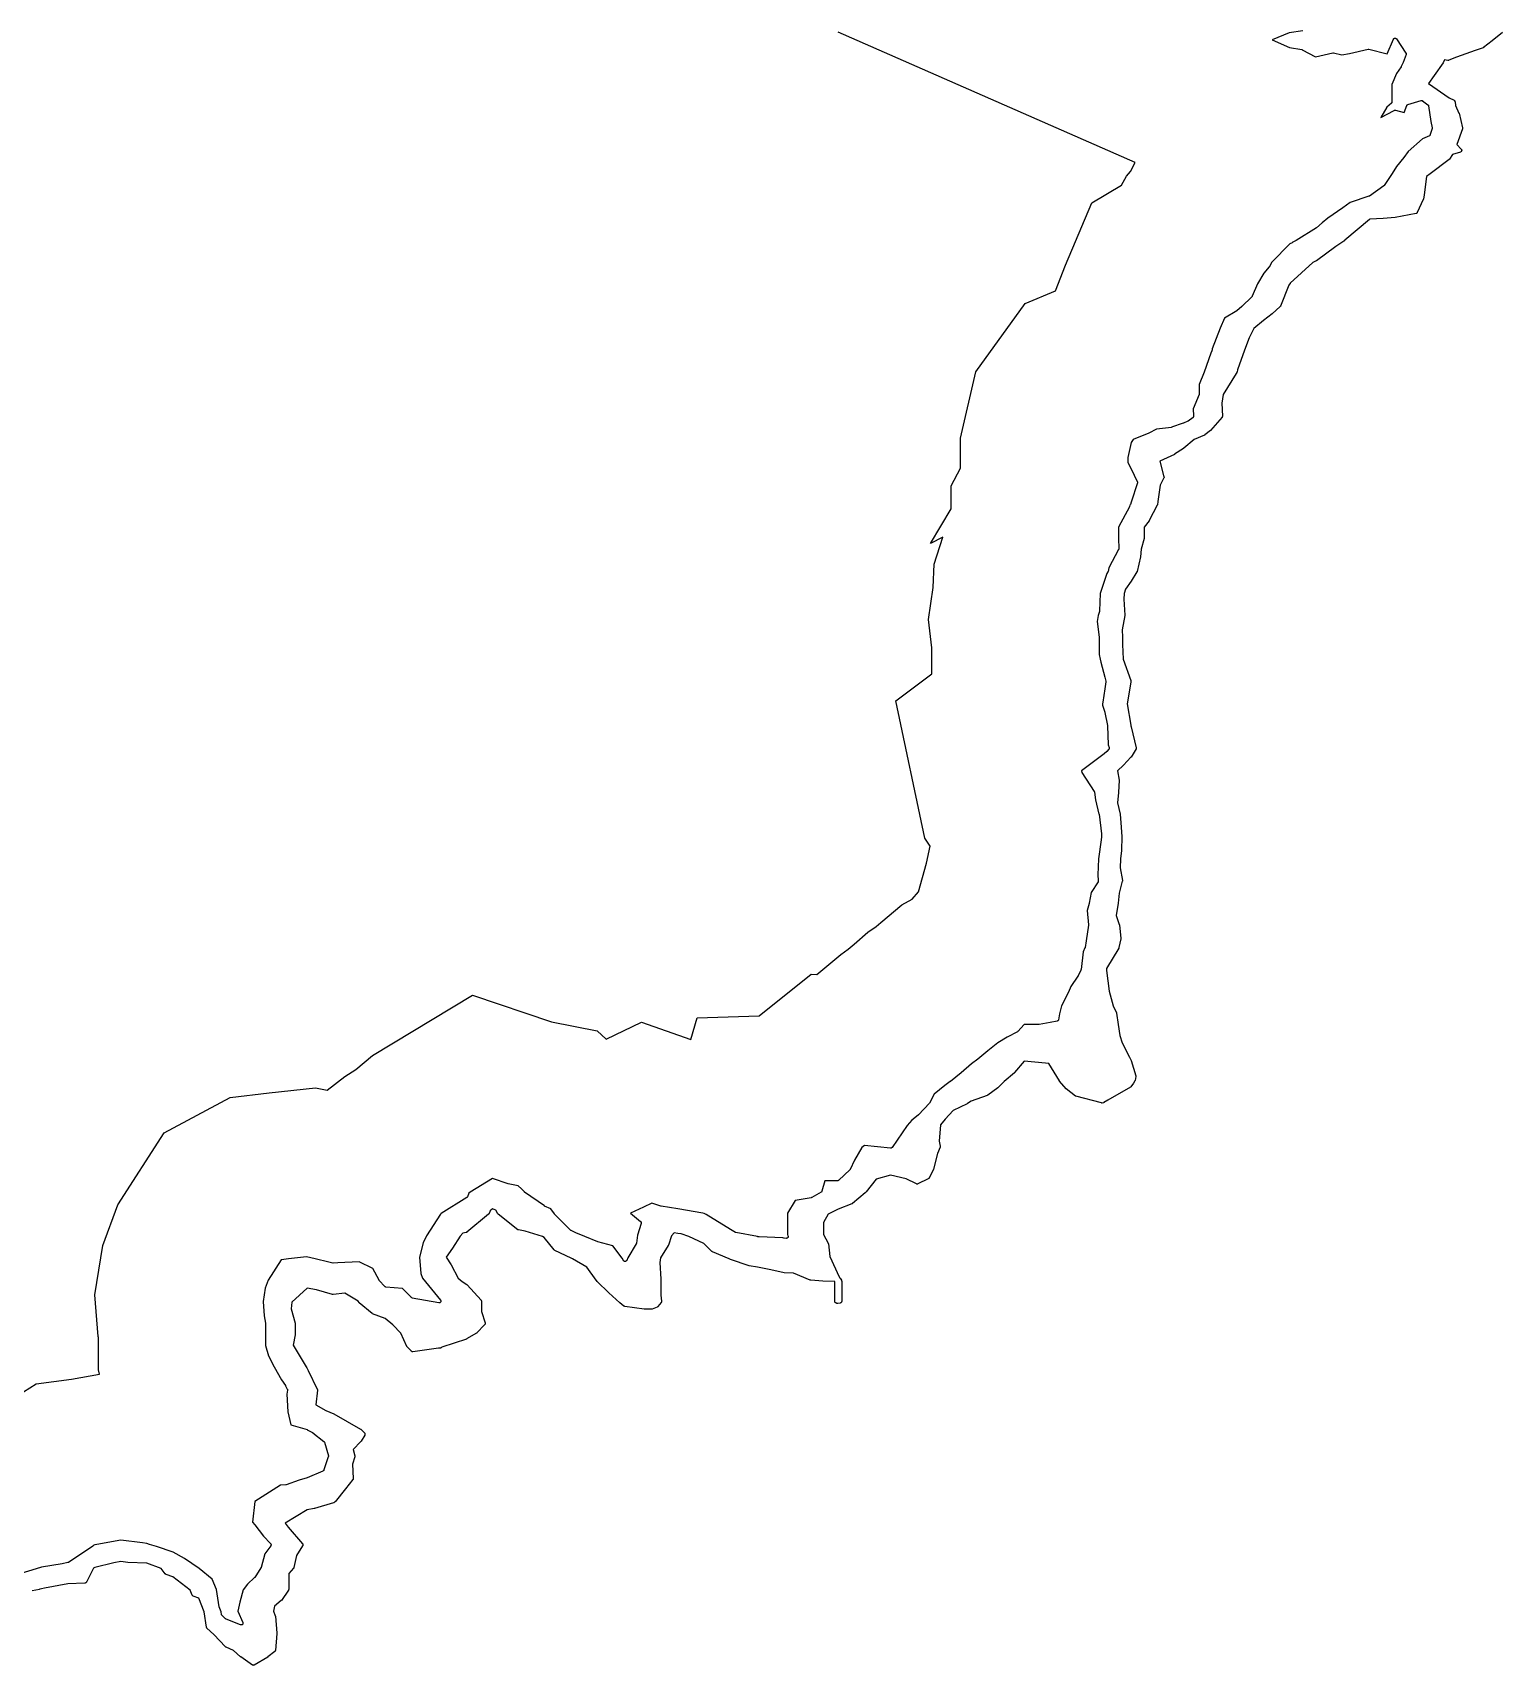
# Model space of a CAD drawing. Header units: millimetres. Extents: x 0 to 500, y 0 to 700.
# Drawn here: x 125 to 186.5, y 476.2 to 544.5 of the extents above; entities that cross this region are included whole.
import ezdxf

# ---------------------------------------------------------------- set-up
doc = ezdxf.new("R2010")
doc.units = ezdxf.units.MM
doc.layers.add('CORTE', color=1, linetype='Continuous')
doc.layers.add('GRABADO', color=5, linetype='Continuous')

msp = doc.modelspace()

# ---------------------------------------------------------------- linework, layer by layer
at = {"layer": 'CORTE'}
for points in [[(123.824, 487.149), (125.147, 487.997), (126.627, 488.187), (127.805, 488.397), (127.752, 488.571), (127.751, 489.929), (127.744, 489.97), (127.604, 491.718), (127.934, 493.78), (128.564, 495.485), (130.508, 498.494), (133.265, 499.97), (134.9, 500.174), (136.837, 500.385), (137.329, 500.278), (138.076, 500.85), (138.537, 501.145), (139.236, 501.727), (143.42, 504.263), (146.718, 503.141), (148.631, 502.766), (149.013, 502.41), (150.489, 503.122), (152.564, 502.398), (152.821, 503.306), (155.412, 503.396), (157.6, 505.143), (157.84, 505.126), (158.841, 505.961), (159.142, 506.187), (159.392, 506.385), (159.971, 506.893), (160.318, 507.137), (160.516, 507.302), (161.399, 508.038), (161.821, 508.28), (162.093, 508.582), (162.43, 509.778), (162.58, 510.488), (162.354, 510.832), (161.136, 516.576), (162.652, 517.707), (162.652, 518.799), (162.503, 519.975), (162.706, 521.323), (162.745, 522.301), (163.106, 523.43), (162.586, 523.156), (163.461, 524.616), (163.461, 525.577), (163.849, 526.313), (163.849, 527.565), (164.495, 530.345), (166.557, 533.209), (167.825, 533.737), (168.241, 534.814), (169.354, 537.412), (170.583, 538.157), (170.797, 538.54), (170.966, 538.732), (171.164, 539.112), (158.733, 544.565)], [(186.536, 544.548), (186.108, 544.192), (186.108, 544.191), (185.749, 543.912), (185.744, 543.909), (185.739, 543.906), (185.734, 543.903), (185.728, 543.901), (185.401, 543.797), (184.613, 543.516), (184.292, 543.382), (184.287, 543.38), (184.28, 543.379), (184.271, 543.377), (184.262, 543.377), (184.257, 543.378), (184.116, 543.397), (184.056, 543.281), (184.054, 543.277), (183.686, 542.742), (183.448, 542.411), (184.304, 541.816), (184.515, 541.709), (184.519, 541.706), (184.523, 541.703), (184.532, 541.696), (184.536, 541.691), (184.54, 541.686), (184.545, 541.678), (184.548, 541.672), (184.55, 541.664), (184.552, 541.657), (184.553, 541.651), (184.567, 541.487), (184.719, 541.177), (184.722, 541.171), (184.723, 541.164), (184.869, 540.556), (184.87, 540.552), (184.871, 540.545), (184.871, 540.535), (184.87, 540.528), (184.869, 540.523), (184.868, 540.517), (184.633, 539.865), (184.816, 539.662), (184.82, 539.657), (184.823, 539.652), (184.827, 539.644), (184.831, 539.632), (184.833, 539.623), (184.833, 539.616), (184.833, 539.609), (184.833, 539.602), (184.831, 539.595), (184.828, 539.585), (184.825, 539.579), (184.822, 539.574), (184.818, 539.568), (184.813, 539.562), (184.806, 539.556), (184.802, 539.552), (184.795, 539.548), (184.787, 539.544), (184.784, 539.543), (184.45, 539.437), (184.328, 539.244), (184.325, 539.239), (184.32, 539.234), (184.316, 539.229), (184.311, 539.225), (183.513, 538.627), (183.512, 538.626), (183.365, 538.526), (183.261, 537.749), (183.261, 537.746), (183.227, 537.575), (183.225, 537.568), (183.223, 537.563), (182.974, 537.009), (182.971, 537.003), (182.967, 536.998), (182.964, 536.993), (182.957, 536.986), (182.952, 536.982), (182.948, 536.979), (182.941, 536.974), (182.934, 536.971), (182.927, 536.969), (182.921, 536.968), (182.053, 536.807), (182.049, 536.807), (181.541, 536.76), (181.539, 536.76), (180.984, 536.732), (180.973, 536.726), (179.935, 535.862), (179.928, 535.844), (179.925, 535.839), (179.921, 535.832), (179.917, 535.826), (179.911, 535.82), (179.907, 535.817), (179.902, 535.813), (179.897, 535.81), (179.858, 535.788), (179.561, 535.595), (178.75, 534.995), (178.746, 534.992), (178.688, 534.96), (178.686, 534.959), (178.603, 534.919), (177.656, 534.051), (177.647, 534.033), (177.643, 534.027), (177.638, 534.02), (177.628, 534.009), (177.599, 533.967), (177.252, 533.099), (177.25, 533.095), (177.248, 533.09), (177.242, 533.082), (177.236, 533.075), (176.899, 532.769), (176.897, 532.767), (176.531, 532.488), (176.132, 532.155), (175.935, 531.762), (175.746, 531.25), (175.445, 530.434), (175.427, 530.35), (175.426, 530.343), (175.423, 530.337), (175.416, 530.319), (175.397, 530.28), (175.395, 530.276), (174.846, 529.397), (174.795, 529.038), (174.817, 528.496), (174.816, 528.49), (174.815, 528.48), (174.812, 528.471), (174.81, 528.467), (174.807, 528.46), (174.802, 528.452), (174.316, 527.893), (174.311, 527.888), (174.078, 527.703), (174.075, 527.7), (174.067, 527.696), (174.062, 527.693), (173.629, 527.506), (173.195, 527.144), (173.191, 527.142), (172.813, 526.894), (172.808, 526.891), (172.193, 526.603), (172.368, 525.949), (172.369, 525.944), (172.37, 525.937), (172.37, 525.928), (172.369, 525.921), (172.367, 525.913), (172.364, 525.903), (172.253, 525.684), (172.215, 525.608), (172.112, 524.921), (172.091, 524.778), (172.09, 524.773), (172.088, 524.765), (172.084, 524.758), (171.749, 524.124), (171.746, 524.118), (171.744, 524.115), (171.534, 523.84), (171.534, 523.38), (171.534, 523.377), (171.533, 523.371), (171.419, 522.926), (171.391, 522.607), (171.391, 522.604), (171.39, 522.599), (171.245, 521.993), (171.243, 521.986), (171.24, 521.98), (171.238, 521.975), (170.989, 521.577), (170.763, 521.244), (170.704, 521.072), (170.694, 520.831), (170.725, 520.162), (170.725, 520.156), (170.724, 520.149), (170.614, 519.552), (170.638, 519.24), (170.638, 519.237), (170.638, 518.933), (170.661, 518.321), (170.975, 517.422), (170.976, 517.418), (170.981, 517.395), (170.982, 517.389), (170.982, 517.384), (170.982, 517.378), (170.982, 517.373), (170.979, 517.352), (170.979, 517.351), (170.825, 516.455), (170.979, 515.56), (170.983, 515.539), (170.983, 515.534), (170.983, 515.533), (170.984, 515.529), (170.997, 515.492), (170.998, 515.487), (171.208, 514.615), (171.209, 514.609), (171.209, 514.604), (171.209, 514.599), (171.208, 514.593), (171.206, 514.582), (171.202, 514.569), (171.198, 514.563), (170.989, 514.224), (170.986, 514.22), (170.983, 514.216), (170.669, 513.882), (170.668, 513.881), (170.427, 513.649), (170.491, 513.262), (170.492, 513.256), (170.492, 513.249), (170.468, 512.744), (170.428, 512.305), (170.528, 511.835), (170.528, 511.831), (170.566, 511.467), (170.605, 510.899), (170.605, 510.895), (170.585, 510.311), (170.548, 509.965), (170.534, 509.586), (170.625, 509.052), (170.626, 509.042), (170.625, 509.03), (170.623, 509.026), (170.495, 508.525), (170.446, 508.107), (170.367, 507.594), (170.498, 507.212), (170.5, 507.204), (170.565, 506.635), (170.565, 506.628), (170.564, 506.618), (170.481, 506.248), (170.479, 506.24), (170.475, 506.232), (170.474, 506.228), (169.962, 505.376), (169.957, 505.338), (169.964, 505.285), (170.079, 504.427), (170.244, 503.809), (170.377, 503.514), (170.378, 503.511), (170.38, 503.504), (170.452, 503.027), (170.519, 502.576), (170.612, 502.267), (170.92, 501.667), (170.994, 501.524), (170.997, 501.517), (171.186, 500.887), (171.188, 500.881), (171.189, 500.868), (171.189, 500.861), (171.189, 500.856), (171.189, 500.852), (171.156, 500.688), (171.153, 500.678), (171.149, 500.67), (171.147, 500.667), (171.089, 500.581), (170.987, 500.427), (170.985, 500.424), (170.981, 500.419), (170.975, 500.414), (170.97, 500.41), (170.966, 500.407), (170.02, 499.856), (169.85, 499.761), (169.843, 499.757), (169.835, 499.755), (169.831, 499.754), (169.78, 499.744), (169.775, 499.744), (169.765, 499.743), (169.756, 499.745), (169.751, 499.745), (168.68, 500.024), (168.675, 500.026), (168.67, 500.028), (168.664, 500.032), (168.659, 500.035), (168.279, 500.332), (168.274, 500.336), (168.269, 500.342), (167.995, 500.657), (167.992, 500.66), (167.988, 500.666), (167.546, 501.403), (167.412, 501.415), (166.512, 501.499), (166.11, 501.015), (166.106, 501.009), (165.676, 500.651), (165.42, 500.39), (165.415, 500.386), (164.989, 500.071), (164.986, 500.068), (164.978, 500.064), (164.971, 500.061), (164.291, 499.825), (164.136, 499.718), (164.131, 499.715), (163.541, 499.426), (163.201, 499.071), (163.005, 498.825), (162.96, 498.15), (163.003, 497.94), (163.004, 497.935), (163.005, 497.928), (163.004, 497.92), (163.004, 497.916), (163.002, 497.906), (162.999, 497.899), (162.886, 497.629), (162.722, 496.979), (162.72, 496.974), (162.718, 496.97), (162.534, 496.605), (162.53, 496.599), (162.526, 496.593), (162.522, 496.588), (162.516, 496.583), (162.513, 496.58), (162.507, 496.576), (162.5, 496.572), (162.063, 496.358), (162.058, 496.356), (162.051, 496.354), (162.046, 496.353), (162.039, 496.351), (162.027, 496.351), (162.02, 496.353), (162.015, 496.354), (162.008, 496.356), (162.002, 496.358), (161.573, 496.568), (160.923, 496.723), (160.312, 496.553), (159.904, 496.028), (159.901, 496.024), (159.861, 495.984), (159.321, 495.534), (159.317, 495.531), (159.31, 495.527), (159.303, 495.524), (158.728, 495.297), (158.302, 495.091), (158.116, 494.75), (158.116, 494.241), (158.307, 493.876), (158.31, 493.871), (158.314, 493.861), (158.315, 493.853), (158.377, 493.316), (158.766, 492.465), (158.78, 492.437), (158.791, 492.428), (158.797, 492.424), (158.802, 492.417), (158.806, 492.413), (158.862, 492.326), (158.864, 492.322), (158.868, 492.315), (158.871, 492.306), (158.873, 492.298), (158.873, 492.293), (158.874, 492.288), (158.874, 491.441), (158.873, 491.436), (158.873, 491.431), (158.871, 491.422), (158.867, 491.412), (158.864, 491.407), (158.861, 491.402), (158.858, 491.397), (158.852, 491.39), (158.845, 491.384), (158.841, 491.381), (158.834, 491.377), (158.828, 491.374), (158.821, 491.371), (158.814, 491.37), (158.71, 491.349), (158.704, 491.348), (158.698, 491.348), (158.692, 491.348), (158.683, 491.349), (158.675, 491.351), (158.67, 491.353), (158.666, 491.355), (158.623, 491.378), (158.619, 491.38), (158.612, 491.385), (158.603, 491.394), (158.598, 491.401), (158.594, 491.408), (158.59, 491.416), (158.587, 491.426), (158.586, 491.436), (158.585, 491.441), (158.585, 492.267), (158.089, 492.294), (157.58, 492.325), (157.575, 492.325), (157.565, 492.327), (157.559, 492.33), (156.853, 492.624), (156.472, 492.64), (156.466, 492.64), (155.907, 492.756), (155.349, 492.872), (155.002, 492.93), (154.996, 492.931), (154.224, 493.196), (154.22, 493.198), (154.16, 493.227), (153.461, 493.519), (153.456, 493.521), (153.45, 493.525), (153.443, 493.529), (153.097, 493.859), (152.48, 494.152), (152.147, 494.264), (152.016, 494.287), (151.856, 494.31), (151.746, 494.184), (151.619, 493.796), (151.617, 493.792), (151.615, 493.788), (151.613, 493.784), (151.286, 493.269), (151.258, 493.071), (151.3, 492.376), (151.3, 492.373), (151.3, 491.705), (151.334, 491.452), (151.335, 491.445), (151.334, 491.431), (151.331, 491.422), (151.329, 491.415), (151.326, 491.409), (151.323, 491.403), (151.319, 491.398), (151.178, 491.222), (151.175, 491.218), (151.171, 491.214), (151.164, 491.21), (151.159, 491.206), (151.153, 491.203), (150.942, 491.115), (150.932, 491.112), (150.924, 491.111), (150.919, 491.111), (150.605, 491.111), (150.6, 491.112), (149.792, 491.231), (149.788, 491.231), (149.782, 491.233), (149.774, 491.236), (149.768, 491.239), (149.761, 491.243), (149.757, 491.247), (149.591, 491.385), (149.59, 491.386), (149.129, 491.794), (149.127, 491.796), (148.643, 492.28), (148.603, 492.313), (148.597, 492.32), (148.593, 492.325), (148.2, 492.871), (147.599, 493.228), (147.554, 493.246), (147.552, 493.247), (146.857, 493.578), (146.852, 493.58), (146.844, 493.585), (146.84, 493.589), (146.836, 493.593), (146.832, 493.598), (146.424, 494.121), (146.345, 494.151), (145.616, 494.379), (145.342, 494.43), (145.337, 494.431), (145.332, 494.433), (145.325, 494.436), (145.318, 494.439), (145.314, 494.442), (144.49, 495.091), (144.487, 495.094), (144.481, 495.1), (144.476, 495.106), (144.474, 495.109), (144.391, 495.256), (144.258, 495.318), (144.155, 495.232), (144.109, 495.118), (144.107, 495.113), (144.104, 495.107), (144.099, 495.102), (144.095, 495.096), (144.091, 495.092), (143.182, 494.335), (143.177, 494.331), (143.171, 494.328), (143.164, 494.324), (143.159, 494.323), (143.154, 494.321), (143.009, 494.291), (142.904, 494.176), (142.579, 493.666), (142.578, 493.664), (142.312, 493.294), (142.525, 492.971), (142.527, 492.967), (142.816, 492.416), (142.984, 492.267), (143.175, 492.152), (143.181, 492.148), (143.186, 492.144), (143.189, 492.141), (143.774, 491.492), (143.778, 491.486), (143.781, 491.48), (143.785, 491.474), (143.788, 491.465), (143.79, 491.459), (143.791, 491.452), (143.791, 491.445), (143.791, 491.012), (143.942, 490.537), (143.943, 490.531), (143.944, 490.524), (143.944, 490.519), (143.944, 490.512), (143.943, 490.502), (143.941, 490.495), (143.94, 490.49), (143.936, 490.482), (143.932, 490.476), (143.929, 490.471), (143.925, 490.467), (143.598, 490.121), (143.595, 490.118), (143.591, 490.115), (143.586, 490.112), (143.172, 489.87), (143.166, 489.867), (143.16, 489.865), (142.134, 489.523), (142.103, 489.5), (142.097, 489.496), (142.09, 489.492), (142.084, 489.49), (142.074, 489.487), (142.067, 489.486), (142.062, 489.486), (142.056, 489.486), (142.027, 489.488), (141.997, 489.483), (141.996, 489.483), (140.92, 489.333), (140.915, 489.333), (140.91, 489.333), (140.901, 489.333), (140.892, 489.335), (140.886, 489.337), (140.881, 489.34), (140.875, 489.342), (140.867, 489.347), (140.863, 489.351), (140.859, 489.354), (140.685, 489.54), (140.682, 489.544), (140.677, 489.551), (140.674, 489.557), (140.413, 490.111), (140.086, 490.462), (139.762, 490.732), (139.235, 490.927), (139.231, 490.929), (139.223, 490.933), (139.217, 490.937), (138.678, 491.386), (138.675, 491.39), (138.669, 491.396), (138.666, 491.401), (138.635, 491.448), (138.066, 491.787), (137.584, 491.729), (137.578, 491.729), (137.57, 491.729), (137.562, 491.73), (137.557, 491.732), (136.887, 491.931), (136.49, 491.991), (135.847, 491.407), (135.819, 491.126), (135.985, 490.536), (135.987, 490.53), (135.987, 490.524), (135.988, 490.52), (135.988, 490.052), (135.987, 490.045), (135.908, 489.605), (136.368, 488.838), (136.447, 488.705), (136.477, 488.664), (136.479, 488.661), (136.481, 488.656), (136.533, 488.546), (136.915, 487.769), (136.917, 487.765), (136.919, 487.757), (136.921, 487.75), (136.922, 487.744), (136.922, 487.738), (136.922, 487.732), (136.854, 487.11), (137.269, 486.879), (137.608, 486.738), (137.613, 486.735), (138.172, 486.415), (138.729, 486.095), (138.736, 486.091), (138.74, 486.087), (138.891, 485.937), (138.896, 485.932), (138.9, 485.926), (138.904, 485.921), (138.907, 485.913), (138.91, 485.906), (138.911, 485.9), (138.912, 485.892), (138.913, 485.884), (138.912, 485.877), (138.911, 485.869), (138.909, 485.861), (138.906, 485.854), (138.903, 485.849), (138.754, 485.586), (138.752, 485.582), (138.746, 485.575), (138.743, 485.571), (138.414, 485.236), (138.486, 484.977), (138.487, 484.973), (138.488, 484.965), (138.488, 484.956), (138.488, 484.95), (138.486, 484.943), (138.485, 484.937), (138.387, 484.634), (138.427, 484.036), (138.427, 484.03), (138.426, 484.022), (138.425, 484.016), (138.424, 484.011), (138.421, 484.003), (138.418, 483.996), (138.415, 483.992), (138.412, 483.988), (138.101, 483.598), (137.669, 483.058), (137.665, 483.054), (137.661, 483.05), (137.658, 483.047), (137.621, 483.019), (137.616, 483.017), (137.611, 483.014), (137.606, 483.011), (137.601, 483.009), (136.796, 482.775), (136.793, 482.774), (136.493, 482.717), (135.571, 482.158), (135.699, 481.988), (136.298, 481.301), (136.301, 481.298), (136.306, 481.291), (136.31, 481.282), (136.312, 481.277), (136.314, 481.27), (136.315, 481.261), (136.316, 481.255), (136.316, 481.248), (136.315, 481.24), (136.313, 481.232), (136.31, 481.224), (136.307, 481.217), (136.304, 481.213), (136.041, 480.812), (135.941, 480.311), (135.94, 480.305), (135.937, 480.297), (135.933, 480.29), (135.929, 480.283), (135.925, 480.278), (135.722, 480.053), (135.722, 479.397), (135.722, 479.392), (135.721, 479.387), (135.719, 479.378), (135.716, 479.371), (135.713, 479.364), (135.711, 479.36), (135.414, 478.927), (135.408, 478.919), (135.124, 478.683), (135.09, 478.48), (135.16, 478.275), (135.162, 478.269), (135.163, 478.262), (135.231, 477.553), (135.231, 477.548), (135.231, 477.543), (135.163, 476.834), (135.162, 476.828), (135.16, 476.821), (135.157, 476.812), (135.154, 476.806), (135.151, 476.801), (135.145, 476.794), (135.139, 476.787), (135.135, 476.784), (134.846, 476.561), (134.843, 476.558), (134.281, 476.22), (134.276, 476.217), (134.267, 476.214), (134.262, 476.212), (134.254, 476.21), (134.247, 476.21), (134.24, 476.209), (134.232, 476.21), (134.225, 476.211), (134.218, 476.214), (134.213, 476.215), (134.205, 476.219), (134.201, 476.222), (133.713, 476.561), (133.709, 476.564), (133.414, 476.827), (133.101, 476.965), (133.095, 476.967), (133.087, 476.972), (133.081, 476.978), (133.077, 476.981), (132.589, 477.495), (132.298, 477.772), (132.295, 477.775), (132.29, 477.782), (132.287, 477.786), (132.284, 477.792), (132.28, 477.801), (132.278, 477.807), (132.278, 477.811), (132.181, 478.455), (131.961, 479.018), (131.725, 479.109), (131.72, 479.111), (131.712, 479.116), (131.706, 479.12), (131.701, 479.124), (131.697, 479.129), (131.691, 479.136), (131.687, 479.143), (131.685, 479.147), (131.597, 479.353), (130.872, 479.917), (130.588, 480.012), (130.584, 480.013), (130.577, 480.017), (130.57, 480.022), (130.564, 480.026), (130.557, 480.033), (130.554, 480.037), (130.386, 480.264), (129.781, 480.49), (128.992, 480.513), (128.988, 480.513), (128.687, 480.552), (128.406, 480.498), (127.602, 480.311), (127.545, 480.274), (127.249, 479.688), (127.246, 479.684), (127.242, 479.678), (127.238, 479.673), (127.233, 479.669), (127.227, 479.663), (127.22, 479.659), (127.215, 479.656), (127.207, 479.654), (127.2, 479.652), (127.193, 479.65), (127.187, 479.65), (126.469, 479.627), (125.5, 479.44), (125.368, 479.415), (125.293, 479.391), (125.289, 479.39), (124.981, 479.328)]]:
    msp.add_lwpolyline(points, dxfattribs=at)
at = {"layer": 'GRABADO'}
msp.add_lwpolyline([(178.178, 544.617), (177.616, 544.528), (176.895, 544.242), (177.618, 543.925), (178.138, 543.833), (178.144, 543.832), (178.153, 543.829), (178.157, 543.827), (178.718, 543.527), (179.436, 543.698), (179.442, 543.699), (179.449, 543.7), (179.454, 543.7), (179.462, 543.699), (179.468, 543.698), (179.821, 543.616), (180.134, 543.668), (180.916, 543.854), (180.921, 543.855), (180.927, 543.855), (180.935, 543.855), (180.944, 543.854), (180.949, 543.853), (181.71, 543.649), (181.974, 544.266), (181.977, 544.271), (181.98, 544.276), (181.984, 544.283), (181.99, 544.289), (181.994, 544.292), (182.001, 544.298), (182.008, 544.301), (182.013, 544.304), (182.022, 544.307), (182.028, 544.309), (182.035, 544.31), (182.042, 544.31), (182.05, 544.31), (182.058, 544.308), (182.064, 544.307), (182.072, 544.304), (182.079, 544.301), (182.083, 544.298), (182.089, 544.294), (182.097, 544.287), (182.102, 544.281), (182.104, 544.278), (182.498, 543.686), (182.501, 543.682), (182.504, 543.675), (182.507, 543.666), (182.509, 543.657), (182.509, 543.65), (182.509, 543.643), (182.509, 543.637), (182.507, 543.627), (182.505, 543.622), (182.386, 543.29), (182.385, 543.287), (182.305, 543.12), (182.302, 543.116), (182.108, 542.825), (181.909, 542.377), (181.909, 541.64), (181.909, 541.635), (181.908, 541.625), (181.905, 541.616), (181.902, 541.608), (181.897, 541.599), (181.893, 541.594), (181.889, 541.588), (181.699, 541.418), (181.441, 540.988), (182.009, 541.287), (182.014, 541.289), (182.019, 541.291), (182.027, 541.293), (182.036, 541.294), (182.041, 541.295), (182.046, 541.295), (182.055, 541.294), (182.061, 541.292), (182.428, 541.196), (182.534, 541.492), (182.537, 541.498), (182.541, 541.505), (182.544, 541.51), (182.548, 541.515), (182.553, 541.521), (182.559, 541.526), (182.564, 541.529), (182.569, 541.532), (182.576, 541.536), (182.582, 541.538), (183.136, 541.702), (183.141, 541.703), (183.148, 541.705), (183.156, 541.705), (183.163, 541.704), (183.171, 541.703), (183.176, 541.701), (183.185, 541.698), (183.193, 541.694), (183.197, 541.691), (183.421, 541.524), (183.428, 541.518), (183.434, 541.511), (183.438, 541.505), (183.443, 541.495), (183.445, 541.49), (183.446, 541.485), (183.448, 541.479), (183.543, 540.815), (183.596, 540.552), (183.597, 540.547), (183.597, 540.54), (183.597, 540.533), (183.596, 540.528), (183.595, 540.522), (183.52, 540.272), (183.518, 540.267), (183.514, 540.259), (183.51, 540.252), (183.505, 540.245), (183.5, 540.24), (183.495, 540.236), (183.489, 540.231), (183.483, 540.228), (183.196, 540.09), (182.595, 539.563), (182.412, 539.309), (182.103, 538.932), (181.917, 538.646), (181.591, 538.144), (181.588, 538.141), (181.585, 538.137), (181.578, 538.13), (181.574, 538.127), (180.972, 537.701), (180.967, 537.698), (180.962, 537.695), (180.952, 537.691), (180.949, 537.69), (180.169, 537.43), (179.862, 537.215), (179.235, 536.775), (178.996, 536.576), (178.755, 536.374), (178.751, 536.371), (177.906, 535.843), (177.74, 535.751), (177.738, 535.75), (177.64, 535.703), (176.881, 534.937), (176.783, 534.75), (176.78, 534.744), (176.776, 534.739), (176.546, 534.479), (176.29, 534.022), (176.062, 533.505), (176.059, 533.499), (176.056, 533.494), (176.053, 533.49), (176.049, 533.485), (175.623, 533.075), (175.621, 533.073), (175.418, 532.903), (175.414, 532.901), (175.412, 532.899), (174.904, 532.591), (174.725, 532.174), (174.388, 531.301), (174.38, 531.261), (174.373, 531.227), (174.371, 531.222), (174.37, 531.217), (174.331, 531.125), (174.051, 530.324), (173.848, 529.816), (173.848, 529.419), (173.846, 529.408), (173.843, 529.398), (173.593, 528.791), (173.61, 528.502), (173.61, 528.497), (173.609, 528.485), (173.607, 528.478), (173.607, 528.475), (173.604, 528.466), (173.599, 528.458), (173.597, 528.455), (173.593, 528.45), (173.588, 528.444), (173.584, 528.44), (173.384, 528.281), (173.38, 528.279), (173.372, 528.274), (173.181, 528.191), (173.178, 528.19), (172.689, 528.024), (172.683, 528.022), (172.678, 528.021), (172.059, 527.94), (171.733, 527.782), (171.079, 527.51), (170.996, 527.394), (170.849, 526.763), (170.849, 526.648), (170.859, 526.549), (170.993, 526.288), (170.993, 526.287), (171.251, 525.749), (171.253, 525.745), (171.256, 525.738), (171.257, 525.731), (171.258, 525.723), (171.258, 525.716), (171.258, 525.711), (171.257, 525.702), (170.997, 524.891), (170.997, 524.891), (170.963, 524.792), (170.961, 524.786), (170.957, 524.78), (170.954, 524.775), (170.941, 524.758), (170.928, 524.712), (170.926, 524.705), (170.923, 524.7), (170.461, 523.846), (170.461, 523.39), (170.478, 522.94), (170.478, 522.935), (170.477, 522.928), (170.475, 522.919), (170.472, 522.91), (170.47, 522.906), (170.066, 522.137), (170.029, 521.993), (170.027, 521.986), (170.022, 521.976), (170.019, 521.971), (169.973, 521.903), (169.886, 521.649), (169.701, 521.073), (169.672, 520.337), (169.672, 520.331), (169.67, 520.322), (169.668, 520.317), (169.607, 520.142), (169.569, 519.892), (169.652, 519.24), (169.652, 519.236), (169.652, 518.514), (169.699, 518.326), (169.7, 518.324), (169.726, 518.19), (169.887, 517.573), (169.927, 517.395), (169.928, 517.389), (169.928, 517.384), (169.928, 517.378), (169.928, 517.373), (169.889, 517.08), (169.801, 516.522), (169.801, 516.522), (169.79, 516.451), (169.794, 516.389), (169.886, 516.096), (169.887, 516.092), (170.001, 515.542), (170.002, 515.537), (170.002, 515.533), (170.035, 514.738), (170.075, 514.628), (170.076, 514.625), (170.079, 514.614), (170.08, 514.604), (170.08, 514.595), (170.078, 514.583), (170.074, 514.571), (170.068, 514.562), (170.065, 514.557), (170.062, 514.553), (169.975, 514.46), (169.865, 514.354), (169.861, 514.351), (168.913, 513.644), (168.928, 513.576), (169.446, 512.788), (169.451, 512.779), (169.455, 512.766), (169.456, 512.759), (169.494, 512.434), (169.647, 511.838), (169.648, 511.833), (169.753, 511.016), (169.753, 511.012), (169.753, 510.894), (169.753, 510.89), (169.741, 510.765), (169.63, 509.963), (169.599, 509.287), (169.618, 509.051), (169.619, 509.043), (169.617, 509.027), (169.615, 509.019), (169.612, 509.013), (169.609, 509.006), (169.324, 508.548), (169.23, 508.103), (169.23, 508.1), (169.146, 507.805), (169.21, 507.198), (169.21, 507.194), (169.21, 507.188), (169.209, 507.182), (169.107, 506.528), (169.063, 506.249), (169.062, 506.245), (169.061, 506.24), (168.989, 506.068), (168.894, 505.329), (168.893, 505.321), (168.889, 505.31), (168.771, 505.06), (168.769, 505.055), (168.765, 505.049), (168.47, 504.624), (168.365, 504.382), (168.364, 504.381), (168.084, 503.811), (167.988, 503.47), (167.954, 503.23), (167.952, 503.221), (167.948, 503.212), (167.944, 503.205), (167.94, 503.2), (167.936, 503.194), (167.929, 503.188), (167.924, 503.184), (167.918, 503.18), (167.912, 503.177), (167.905, 503.174), (167.898, 503.172), (167.608, 503.107), (167.606, 503.107), (167.147, 503.03), (167.141, 503.029), (166.513, 503.029), (166.255, 502.743), (166.25, 502.737), (166.241, 502.731), (166.237, 502.728), (165.803, 502.494), (165.411, 502.269), (164.997, 501.924), (164.578, 501.575), (164.575, 501.573), (164.303, 501.382), (163.875, 501.007), (163.423, 500.648), (163.422, 500.648), (163.191, 500.474), (162.752, 500.108), (162.556, 499.744), (162.554, 499.74), (162.549, 499.733), (162.087, 499.247), (162.083, 499.243), (162.079, 499.24), (161.806, 499.032), (161.62, 498.808), (160.982, 497.886), (160.979, 497.883), (160.976, 497.88), (160.97, 497.873), (160.961, 497.867), (160.958, 497.866), (160.953, 497.863), (160.947, 497.86), (160.94, 497.858), (160.936, 497.857), (160.927, 497.855), (160.918, 497.855), (160.913, 497.855), (159.833, 497.968), (159.72, 497.878), (159.416, 497.349), (159.225, 496.966), (159.223, 496.963), (159.22, 496.958), (159.215, 496.952), (159.212, 496.948), (158.749, 496.508), (158.747, 496.505), (158.739, 496.499), (158.731, 496.495), (158.726, 496.493), (158.72, 496.491), (158.711, 496.489), (158.702, 496.488), (158.17, 496.488), (158.047, 496.052), (158.045, 496.049), (158.043, 496.042), (158.038, 496.034), (158.033, 496.027), (158.024, 496.017), (158.017, 496.013), (158.014, 496.011), (157.622, 495.788), (157.619, 495.787), (157.612, 495.784), (157.603, 495.781), (157.6, 495.781), (156.927, 495.669), (156.602, 495.128), (156.602, 494.237), (156.625, 494.182), (156.627, 494.177), (156.629, 494.169), (156.63, 494.162), (156.63, 494.158), (156.63, 494.148), (156.629, 494.141), (156.628, 494.135), (156.625, 494.128), (156.622, 494.121), (156.618, 494.114), (156.614, 494.108), (156.61, 494.104), (156.605, 494.099), (156.598, 494.094), (156.592, 494.089), (156.586, 494.086), (156.58, 494.084), (156.573, 494.082), (156.566, 494.081), (156.557, 494.08), (156.552, 494.08), (156.468, 494.085), (156.462, 494.086), (156.455, 494.088), (156.407, 494.102), (155.423, 494.147), (155.359, 494.15), (155.354, 494.15), (155.35, 494.151), (154.444, 494.322), (154.438, 494.324), (154.43, 494.327), (154.424, 494.33), (154.216, 494.449), (154.215, 494.45), (153.204, 495.082), (153.145, 495.106), (153.118, 495.116), (153.059, 495.13), (152.016, 495.318), (151.317, 495.42), (151.311, 495.421), (151.307, 495.422), (150.921, 495.558), (150.577, 495.391), (150.038, 495.131), (150.457, 494.782), (150.462, 494.778), (150.468, 494.77), (150.472, 494.765), (150.475, 494.76), (150.477, 494.755), (150.481, 494.746), (150.483, 494.737), (150.484, 494.73), (150.484, 494.723), (150.483, 494.718), (150.482, 494.711), (150.481, 494.704), (150.321, 494.206), (150.282, 493.875), (150.28, 493.869), (150.278, 493.862), (150.276, 493.857), (150.274, 493.852), (149.919, 493.261), (149.873, 493.155), (149.871, 493.15), (149.867, 493.144), (149.862, 493.138), (149.857, 493.133), (149.852, 493.129), (149.847, 493.125), (149.839, 493.12), (149.834, 493.118), (149.827, 493.115), (149.82, 493.113), (149.814, 493.112), (149.805, 493.112), (149.797, 493.112), (149.79, 493.113), (149.785, 493.115), (149.778, 493.117), (149.77, 493.12), (149.762, 493.125), (149.758, 493.129), (149.754, 493.131), (149.749, 493.137), (149.743, 493.145), (149.74, 493.15), (149.681, 493.254), (149.287, 493.761), (148.67, 493.933), (148.666, 493.934), (148.119, 494.152), (148.118, 494.152), (147.742, 494.309), (147.74, 494.309), (147.546, 494.403), (147.542, 494.405), (147.536, 494.409), (147.53, 494.414), (146.853, 495.097), (146.85, 495.101), (146.693, 495.315), (146.437, 495.431), (146.432, 495.434), (146.428, 495.436), (145.595, 496.015), (145.591, 496.018), (145.587, 496.021), (145.462, 496.152), (145.323, 496.281), (144.909, 496.362), (144.904, 496.363), (144.256, 496.584), (143.314, 496.014), (143.265, 495.973), (143.204, 495.82), (143.202, 495.816), (143.198, 495.808), (143.192, 495.8), (143.187, 495.796), (143.182, 495.791), (143.177, 495.787), (142.098, 495.113), (142.077, 495.097), (141.485, 494.186), (141.352, 493.89), (141.191, 493.289), (141.252, 492.608), (141.328, 492.407), (142.074, 491.496), (142.078, 491.491), (142.082, 491.484), (142.084, 491.48), (142.087, 491.472), (142.088, 491.465), (142.089, 491.46), (142.09, 491.45), (142.089, 491.443), (142.089, 491.436), (142.087, 491.429), (142.085, 491.424), (142.082, 491.417), (142.076, 491.407), (142.073, 491.403), (142.068, 491.397), (142.058, 491.389), (142.049, 491.384), (142.043, 491.381), (142.038, 491.379), (142.031, 491.377), (142.023, 491.376), (142.015, 491.375), (142.009, 491.376), (142.004, 491.376), (140.895, 491.582), (140.89, 491.583), (140.884, 491.585), (140.877, 491.589), (140.871, 491.592), (140.864, 491.597), (140.86, 491.601), (140.492, 491.976), (139.792, 492.041), (139.786, 492.041), (139.78, 492.043), (139.773, 492.045), (139.767, 492.048), (139.762, 492.05), (139.754, 492.056), (139.747, 492.063), (139.515, 492.32), (139.511, 492.325), (139.507, 492.331), (139.24, 492.817), (138.673, 493.096), (137.772, 493.062), (137.58, 493.047), (137.576, 493.047), (137.569, 493.047), (137.564, 493.048), (137.397, 493.081), (137.395, 493.081), (136.829, 493.223), (136.462, 493.303), (135.711, 493.221), (135.422, 493.185), (135.406, 493.177), (134.863, 492.336), (134.738, 491.998), (134.649, 491.44), (134.697, 490.843), (134.751, 490.527), (134.751, 490.522), (134.752, 490.518), (134.752, 489.601), (134.882, 489.166), (135.106, 488.699), (135.417, 488.16), (135.588, 487.922), (135.591, 487.918), (135.593, 487.914), (135.662, 487.766), (135.664, 487.762), (135.665, 487.759), (135.667, 487.749), (135.668, 487.738), (135.667, 487.731), (135.649, 487.552), (135.683, 486.821), (135.809, 486.272), (136.489, 486.075), (136.494, 486.073), (136.499, 486.07), (136.72, 485.95), (136.725, 485.948), (136.729, 485.944), (137.193, 485.582), (137.197, 485.578), (137.202, 485.573), (137.207, 485.566), (137.211, 485.56), (137.214, 485.553), (137.216, 485.547), (137.381, 484.977), (137.382, 484.971), (137.383, 484.963), (137.383, 484.956), (137.382, 484.95), (137.381, 484.943), (137.38, 484.936), (137.194, 484.386), (137.193, 484.381), (137.189, 484.374), (137.186, 484.368), (137.181, 484.362), (137.175, 484.356), (137.166, 484.348), (137.159, 484.344), (137.155, 484.342), (136.494, 484.054), (136.489, 484.052), (136.162, 483.961), (135.617, 483.762), (135.611, 483.76), (135.604, 483.759), (135.599, 483.758), (135.377, 483.75), (134.309, 483.062), (134.201, 482.204), (134.299, 482.092), (134.301, 482.09), (134.668, 481.609), (134.961, 481.304), (134.965, 481.3), (134.97, 481.293), (134.973, 481.287), (134.976, 481.281), (134.979, 481.273), (134.98, 481.265), (134.981, 481.259), (134.981, 481.251), (134.981, 481.244), (134.979, 481.236), (134.977, 481.229), (134.975, 481.222), (134.971, 481.216), (134.969, 481.212), (134.726, 480.874), (134.568, 480.303), (134.566, 480.298), (134.564, 480.293), (134.561, 480.288), (134.305, 479.892), (134.303, 479.889), (134.298, 479.883), (134.294, 479.879), (133.989, 479.607), (133.814, 479.367), (133.676, 478.85), (133.598, 478.482), (133.801, 478.001), (133.803, 477.996), (133.805, 477.988), (133.806, 477.981), (133.806, 477.975), (133.806, 477.968), (133.805, 477.96), (133.803, 477.953), (133.801, 477.946), (133.797, 477.938), (133.794, 477.933), (133.789, 477.926), (133.785, 477.921), (133.781, 477.918), (133.772, 477.91), (133.763, 477.905), (133.757, 477.903), (133.748, 477.9), (133.738, 477.899), (133.731, 477.899), (133.724, 477.899), (133.717, 477.9), (133.712, 477.901), (133.707, 477.902), (133.102, 478.143), (133.096, 478.145), (133.09, 478.149), (133.084, 478.153), (133.08, 478.156), (132.933, 478.297), (132.929, 478.3), (132.922, 478.309), (132.918, 478.315), (132.916, 478.32), (132.913, 478.326), (132.911, 478.333), (132.91, 478.339), (132.893, 478.455), (132.816, 478.652), (132.814, 478.658), (132.812, 478.665), (132.701, 479.38), (132.515, 479.819), (131.977, 480.267), (131.364, 480.676), (130.877, 480.946), (130.183, 481.182), (129.889, 481.272), (129.887, 481.272), (129.778, 481.309), (129.598, 481.335), (128.686, 481.444), (127.688, 481.266), (127.599, 481.254), (127.567, 481.234), (127.519, 481.194), (127.516, 481.191), (126.501, 480.52), (126.495, 480.517), (126.489, 480.515), (126.485, 480.513), (126.48, 480.512), (126.235, 480.455), (126.232, 480.455), (125.365, 480.315), (125.142, 480.255), (124.503, 480.05)], dxfattribs=at)

doc.saveas('drawing.dxf')
